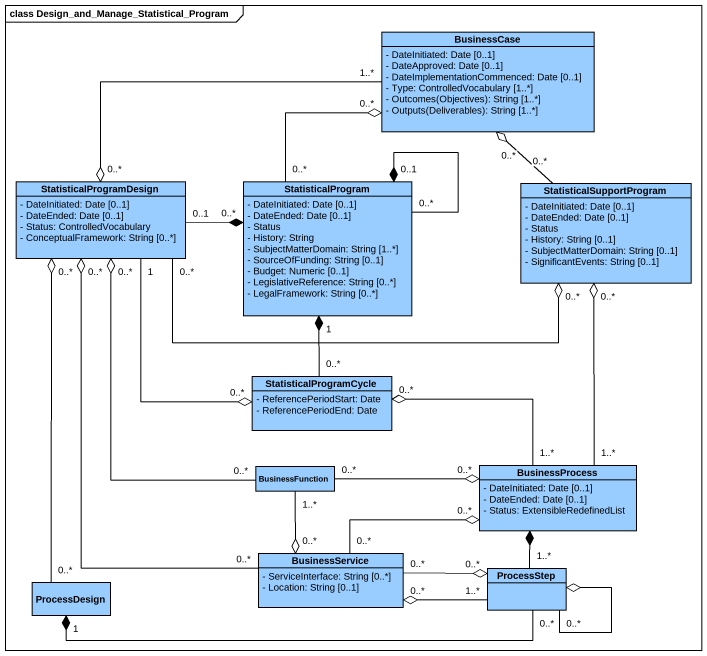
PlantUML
@startuml
mainframe class Design_and_Manage_Statistical_Program
hide circle
hide empty members
skinparam classAttributeIconSize 0
class BusinessCase #99CCFF {
  - DateInitiated: Date [0..1]
  - DateApproved: Date [0..1]
  - DateImplementationCommenced: Date [0..1]
  - Type: ControlledVocabulary [1..*]
  {field} - Outcomes(Objectives): String [1..*]
  {field} - Outputs(Deliverables): String [1..*]
}
class StatisticalProgramDesign #99CCFF {
  - DateInitiated: Date [0..1]
  - DateEnded: Date [0..1]
  - Status: ControlledVocabulary
  - ConceptualFramework: String [0..*]
}
class StatisticalProgram #99CCFF {
  - DateInitiated: Date [0..1]
  - DateEnded: Date [0..1]
  - Status
  - History: String
  - SubjectMatterDomain: String [1..*]
  - SourceOfFunding: String [0..1]
  - Budget: Numeric [0..1]
  - LegislativeReference: String [0..*]
  - LegalFramework: String [0..*]
}
class StatisticalSupportProgram #99CCFF {
  - DateInitiated: Date [0..1]
  - DateEnded: Date [0..1]
  - Status
  - History: String [0..1]
  - SubjectMatterDomain: String [0..1]
  - SignificantEvents: String [0..1]
}
class StatisticalProgramCycle #99CCFF {
  - ReferencePeriodStart: Date
  - ReferencePeriodEnd: Date
}
class BusinessFunction #99CCFF
class BusinessProcess #99CCFF {
  - DateInitiated: Date [0..1]
  - DateEnded: Date [0..1]
  - Status: ExtensibleRedefinedList
}
class BusinessService #99CCFF {
  - ServiceInterface: String [0..*]
  - Location: String [0..1]
}
class ProcessDesign #99CCFF
class ProcessStep #99CCFF
BusinessCase "1..*" -left-o "0..*" StatisticalProgramDesign
StatisticalProgramDesign "0..1" -right-* "0..*" StatisticalProgram
StatisticalProgramDesign "0..*" -right-o "0..*" StatisticalSupportProgram
StatisticalProgramDesign "1" --o "0..*" StatisticalProgramCycle
StatisticalProgram "0..*" -up-o "0..*" BusinessCase
StatisticalProgram "0..*" --* "0..1" StatisticalProgram
StatisticalSupportProgram "0..*" -up-o "0..*" BusinessCase
StatisticalProgramCycle "0..*" -up-* "1" StatisticalProgram
BusinessFunction "0..*" -up-o "0..*" StatisticalProgramDesign
BusinessFunction "0..*" -right-o "0..*" BusinessProcess
BusinessFunction "1..*" --o "0..*" BusinessService
BusinessProcess "1..*" -up-o "0..*" StatisticalSupportProgram
BusinessProcess "1..*" -left-o "0..*" StatisticalProgramCycle
BusinessService "0..*" -up-o "0..*" StatisticalProgramDesign
BusinessService "0..*" -right-o "0..*" BusinessProcess
BusinessService "0..*" -right-o "0..*" ProcessStep
ProcessDesign "0..*" -up-o "0..*" StatisticalProgramDesign
ProcessStep "1..*" -up-* BusinessProcess
ProcessStep "1..*" -left-o "0..*" BusinessService
ProcessStep "0..*" -left-* "1" ProcessDesign
ProcessStep "0..*" --o ProcessStep
@enduml
